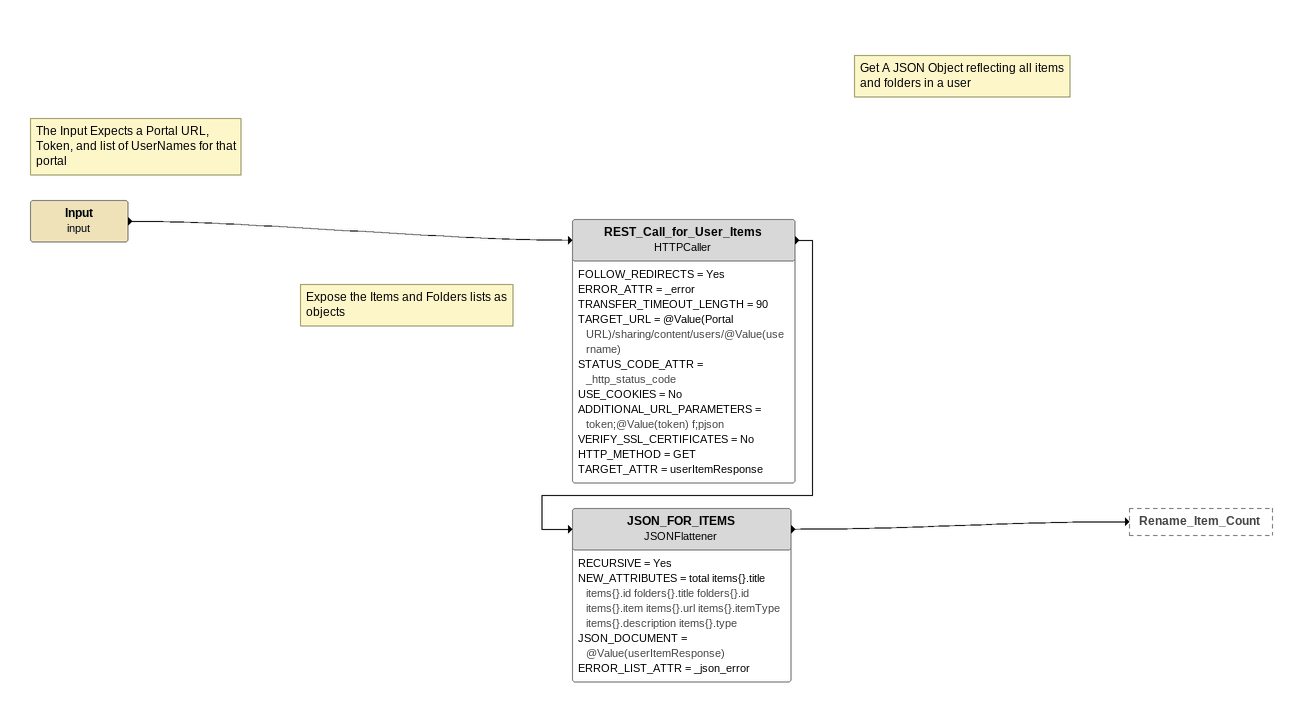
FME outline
Note: The Input Expects a Portal URL, Token, and list of UserNames for that portal
Input (input)
    -> REST_Call_for_User_Items
Note: Get A JSON Object reflecting all items and folders in a user
REST_Call_for_User_Items: HTTPCaller
    FOLLOW_REDIRECTS = Yes
    ERROR_ATTR = _error
    TRANSFER_TIMEOUT_LENGTH = 90
    TARGET_URL = @Value(Portal URL)/sharing/content/users/@Value(username)
    STATUS_CODE_ATTR = _http_status_code
    USE_COOKIES = No
    ADDITIONAL_URL_PARAMETERS = token;@Value(token) f;pjson
    VERIFY_SSL_CERTIFICATES = No
    HTTP_METHOD = GET
    TARGET_ATTR = userItemResponse
    -> JSON_FOR_ITEMS
Note: Expose the Items and Folders lists as objects
JSON_FOR_ITEMS: JSONFlattener
    RECURSIVE = Yes
    NEW_ATTRIBUTES = total items{}.title items{}.id folders{}.title folders{}.id items{}.item items{}.url items{}.itemType items{}.description items{}.type
    JSON_DOCUMENT = @Value(userItemResponse)
    ERROR_LIST_ATTR = _json_error
    -> Rename_Item_Count
